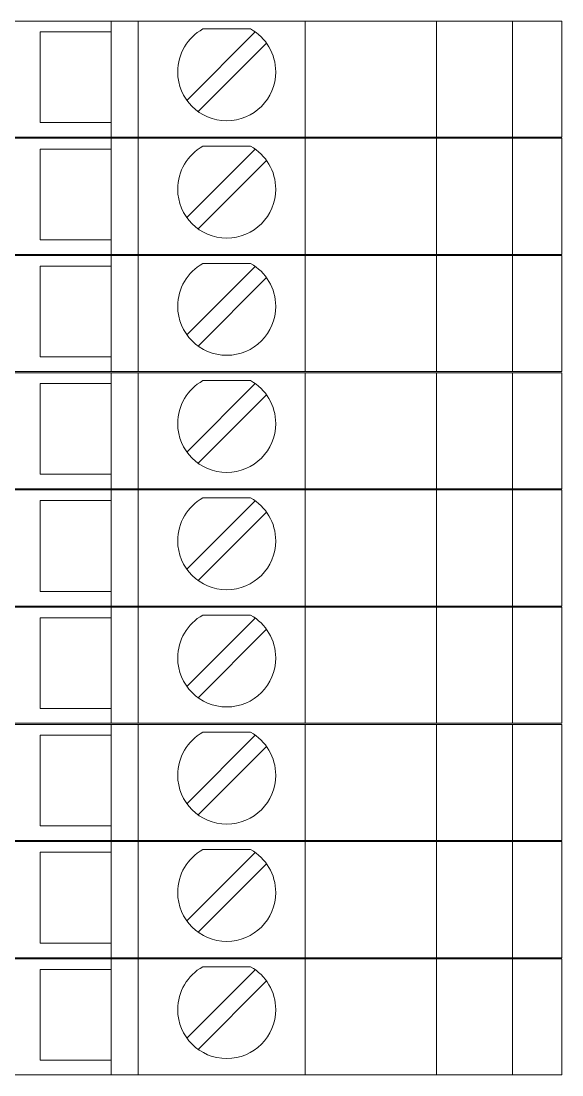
# Model space of a CAD drawing. Header units: millimetres. Extents: x 4962 to 7449, y 754 to 2938.
# Drawn here: x 5346.79 to 5370.79, y 2510.74 to 2557.49 of the extents above; entities that cross this region are included whole.
import ezdxf

# ---------------------------------------------------------------- set-up
doc = ezdxf.new("R2010")
doc.units = ezdxf.units.MM
doc.layers.add('000-PI-ORMAR', color=2, linetype='Continuous')

msp = doc.modelspace()

# ---------------------------------------------------------------- linework, layer by layer
at = {"layer": '000-PI-ORMAR', "color": 0, "linetype": 'ByBlock', "lineweight": 0}
for p, q in [((5342.792, 2557.493), (5350.792, 2557.493)), ((5350.792, 2557.493), (5350.792, 2557.493)), ((5350.792, 2557.493), (5351.992, 2557.493)), ((5350.792, 2557.493), (5350.792, 2552.343)), ((5351.992, 2557.493), (5359.392, 2557.493)), ((5351.992, 2557.493), (5351.992, 2552.343)), ((5359.392, 2557.493), (5361.966, 2557.493)), ((5359.392, 2557.493), (5359.392, 2552.343)), ((5364.474, 2557.493), (5361.966, 2557.493)), ((5362.792, 2557.493), (5362.792, 2557.493)), ((5363.092, 2557.493), (5363.092, 2557.493)), ((5363.992, 2557.493), (5363.992, 2557.493)), ((5364.858, 2557.493), (5364.474, 2557.493)), ((5364.858, 2557.493), (5367, 2557.493)), ((5365.231, 2557.493), (5365.231, 2552.343)), ((5366.542, 2557.493), (5366.542, 2557.493)), ((5367, 2557.493), (5368.592, 2557.493)), ((5368.592, 2557.493), (5368.592, 2557.493)), ((5368.592, 2557.493), (5369.792, 2557.493)), ((5368.592, 2557.493), (5368.592, 2552.343)), ((5369.292, 2557.493), (5369.292, 2557.493)), ((5369.792, 2557.493), (5369.792, 2557.493)), ((5369.792, 2557.493), (5370.109, 2557.493)), ((5370.792, 2557.493), (5370.109, 2557.493)), ((5370.792, 2557.493), (5370.792, 2557.493)), ((5370.792, 2557.493), (5370.792, 2552.343)), ((5347.642, 2552.993), (5347.642, 2557.018)), ((5347.642, 2557.018), (5350.792, 2557.018)), ((5347.642, 2557.018), (5347.642, 2557.018)), ((5350.792, 2557.018), (5350.792, 2557.018)), ((5357.187, 2557.009), (5354.152, 2553.973)), ((5354.858, 2557.143), (5354.858, 2557.143)), ((5356.976, 2557.143), (5354.858, 2557.143)), ((5356.976, 2557.143), (5356.976, 2557.143)), ((5357.187, 2557.009), (5357.187, 2557.009)), ((5351.992, 2556.543), (5351.992, 2553.943)), ((5351.992, 2556.543), (5351.992, 2556.543)), ((5354.647, 2553.478), (5357.682, 2556.514)), ((5357.682, 2556.514), (5357.682, 2556.514)), ((5354.152, 2553.973), (5354.152, 2553.973)), ((5351.992, 2553.943), (5351.992, 2553.943)), ((5354.647, 2553.478), (5354.647, 2553.478)), ((5350.792, 2552.993), (5347.642, 2552.993)), ((5347.642, 2552.993), (5347.642, 2552.993)), ((5350.792, 2552.993), (5350.792, 2552.993)), ((5342.792, 2552.343), (5350.792, 2552.343)), ((5342.792, 2552.293), (5350.792, 2552.293)), ((5350.792, 2552.343), (5351.992, 2552.343)), ((5350.792, 2552.343), (5350.792, 2552.343)), ((5350.792, 2552.293), (5350.792, 2552.293)), ((5350.792, 2552.293), (5351.992, 2552.293)), ((5350.792, 2552.293), (5350.792, 2547.143)), ((5351.992, 2552.343), (5359.392, 2552.343)), ((5351.992, 2552.293), (5359.392, 2552.293)), ((5351.992, 2552.293), (5351.992, 2547.143)), ((5359.392, 2552.343), (5361.966, 2552.343)), ((5359.392, 2552.293), (5361.966, 2552.293)), ((5359.392, 2552.293), (5359.392, 2547.143)), ((5361.966, 2552.343), (5364.474, 2552.343)), ((5364.474, 2552.293), (5361.966, 2552.293)), ((5362.792, 2552.293), (5362.792, 2552.293)), ((5363.092, 2552.343), (5363.092, 2552.343)), ((5363.092, 2552.293), (5363.092, 2552.293)), ((5363.992, 2552.343), (5363.992, 2552.343)), ((5363.992, 2552.293), (5363.992, 2552.293)), ((5364.474, 2552.343), (5364.858, 2552.343)), ((5364.858, 2552.293), (5364.474, 2552.293)), ((5364.858, 2552.343), (5367, 2552.343)), ((5364.858, 2552.293), (5367, 2552.293)), ((5365.231, 2552.293), (5365.231, 2547.143)), ((5366.542, 2552.343), (5366.542, 2552.343)), ((5366.542, 2552.293), (5366.542, 2552.293)), ((5367, 2552.343), (5368.592, 2552.343)), ((5367, 2552.293), (5368.592, 2552.293)), ((5368.592, 2552.343), (5369.792, 2552.343)), ((5368.592, 2552.343), (5368.592, 2552.343)), ((5368.592, 2552.293), (5368.592, 2552.293)), ((5368.592, 2552.293), (5369.792, 2552.293)), ((5368.592, 2552.293), (5368.592, 2547.143)), ((5369.292, 2552.293), (5369.292, 2552.293)), ((5369.792, 2552.343), (5370.109, 2552.343)), ((5369.792, 2552.343), (5369.792, 2552.343)), ((5369.792, 2552.293), (5369.792, 2552.293)), ((5369.792, 2552.293), (5370.109, 2552.293)), ((5370.792, 2552.343), (5370.109, 2552.343)), ((5370.792, 2552.293), (5370.109, 2552.293)), ((5370.792, 2552.343), (5370.792, 2552.343)), ((5370.792, 2552.293), (5370.792, 2552.293)), ((5370.792, 2552.293), (5370.792, 2547.143)), ((5347.642, 2547.793), (5347.642, 2551.818)), ((5347.642, 2551.818), (5350.792, 2551.818)), ((5347.642, 2551.818), (5347.642, 2551.818)), ((5350.792, 2551.818), (5350.792, 2551.818)), ((5357.187, 2551.809), (5354.152, 2548.773)), ((5354.858, 2551.943), (5354.858, 2551.943)), ((5356.976, 2551.943), (5354.858, 2551.943)), ((5356.976, 2551.943), (5356.976, 2551.943)), ((5357.187, 2551.809), (5357.187, 2551.809)), ((5351.992, 2551.343), (5351.992, 2548.743)), ((5351.992, 2551.343), (5351.992, 2551.343)), ((5354.647, 2548.278), (5357.682, 2551.314)), ((5357.682, 2551.314), (5357.682, 2551.314)), ((5351.992, 2548.743), (5351.992, 2548.743)), ((5354.152, 2548.773), (5354.152, 2548.773)), ((5354.647, 2548.278), (5354.647, 2548.278)), ((5350.792, 2547.793), (5347.642, 2547.793)), ((5347.642, 2547.793), (5347.642, 2547.793)), ((5350.792, 2547.793), (5350.792, 2547.793)), ((5342.792, 2547.143), (5350.792, 2547.143)), ((5342.792, 2547.093), (5350.792, 2547.093)), ((5350.792, 2547.143), (5351.992, 2547.143)), ((5350.792, 2547.143), (5350.792, 2547.143)), ((5350.792, 2547.093), (5350.792, 2547.093)), ((5350.792, 2547.093), (5351.992, 2547.093)), ((5350.792, 2547.093), (5350.792, 2541.943)), ((5351.992, 2547.143), (5359.392, 2547.143)), ((5351.992, 2547.093), (5359.392, 2547.093)), ((5351.992, 2547.093), (5351.992, 2541.943)), ((5359.392, 2547.143), (5361.966, 2547.143)), ((5359.392, 2547.093), (5361.966, 2547.093)), ((5359.392, 2547.093), (5359.392, 2541.943)), ((5361.966, 2547.143), (5364.474, 2547.143)), ((5364.474, 2547.093), (5361.966, 2547.093)), ((5362.792, 2547.093), (5362.792, 2547.093)), ((5363.092, 2547.143), (5363.092, 2547.143)), ((5363.092, 2547.093), (5363.092, 2547.093)), ((5363.992, 2547.143), (5363.992, 2547.143)), ((5363.992, 2547.093), (5363.992, 2547.093)), ((5364.474, 2547.143), (5364.858, 2547.143)), ((5364.858, 2547.093), (5364.474, 2547.093)), ((5364.858, 2547.143), (5367, 2547.143)), ((5364.858, 2547.093), (5367, 2547.093)), ((5365.231, 2547.093), (5365.231, 2541.943)), ((5366.542, 2547.143), (5366.542, 2547.143)), ((5366.542, 2547.093), (5366.542, 2547.093)), ((5367, 2547.143), (5368.592, 2547.143)), ((5367, 2547.093), (5368.592, 2547.093)), ((5368.592, 2547.143), (5369.792, 2547.143)), ((5368.592, 2547.143), (5368.592, 2547.143)), ((5368.592, 2547.093), (5368.592, 2547.093)), ((5368.592, 2547.093), (5369.792, 2547.093)), ((5368.592, 2547.093), (5368.592, 2541.943)), ((5369.292, 2547.093), (5369.292, 2547.093)), ((5369.792, 2547.143), (5370.109, 2547.143)), ((5369.792, 2547.143), (5369.792, 2547.143)), ((5369.792, 2547.093), (5369.792, 2547.093)), ((5369.792, 2547.093), (5370.109, 2547.093)), ((5370.792, 2547.143), (5370.109, 2547.143)), ((5370.792, 2547.093), (5370.109, 2547.093)), ((5370.792, 2547.143), (5370.792, 2547.143)), ((5370.792, 2547.093), (5370.792, 2547.093)), ((5370.792, 2547.093), (5370.792, 2541.943)), ((5347.642, 2542.593), (5347.642, 2546.618)), ((5347.642, 2546.618), (5350.792, 2546.618)), ((5347.642, 2546.618), (5347.642, 2546.618)), ((5350.792, 2546.618), (5350.792, 2546.618)), ((5357.187, 2546.609), (5354.152, 2543.573)), ((5354.858, 2546.743), (5354.858, 2546.743)), ((5356.976, 2546.743), (5354.858, 2546.743)), ((5356.976, 2546.743), (5356.976, 2546.743)), ((5357.187, 2546.609), (5357.187, 2546.609)), ((5351.992, 2546.143), (5351.992, 2543.543)), ((5351.992, 2546.143), (5351.992, 2546.143)), ((5354.647, 2543.078), (5357.682, 2546.114)), ((5357.682, 2546.114), (5357.682, 2546.114)), ((5351.992, 2543.543), (5351.992, 2543.543)), ((5354.152, 2543.573), (5354.152, 2543.573)), ((5354.647, 2543.078), (5354.647, 2543.078)), ((5350.792, 2542.593), (5347.642, 2542.593)), ((5347.642, 2542.593), (5347.642, 2542.593)), ((5350.792, 2542.593), (5350.792, 2542.593)), ((5342.792, 2541.943), (5350.792, 2541.943)), ((5342.792, 2541.893), (5350.792, 2541.893)), ((5350.792, 2541.943), (5351.992, 2541.943)), ((5350.792, 2541.943), (5350.792, 2541.943)), ((5350.792, 2541.893), (5350.792, 2541.893)), ((5350.792, 2541.893), (5351.992, 2541.893)), ((5350.792, 2541.893), (5350.792, 2536.743)), ((5351.992, 2541.943), (5359.392, 2541.943)), ((5351.992, 2541.893), (5359.392, 2541.893)), ((5351.992, 2541.893), (5351.992, 2536.743)), ((5359.392, 2541.943), (5361.966, 2541.943)), ((5359.392, 2541.893), (5361.966, 2541.893)), ((5359.392, 2541.893), (5359.392, 2536.743)), ((5361.966, 2541.943), (5364.474, 2541.943)), ((5364.474, 2541.893), (5361.966, 2541.893)), ((5362.792, 2541.893), (5362.792, 2541.893)), ((5363.092, 2541.943), (5363.092, 2541.943)), ((5363.092, 2541.893), (5363.092, 2541.893)), ((5363.992, 2541.943), (5363.992, 2541.943)), ((5363.992, 2541.893), (5363.992, 2541.893)), ((5364.474, 2541.943), (5364.858, 2541.943)), ((5364.858, 2541.893), (5364.474, 2541.893)), ((5364.858, 2541.943), (5367, 2541.943)), ((5364.858, 2541.893), (5367, 2541.893)), ((5365.231, 2541.893), (5365.231, 2536.743)), ((5366.542, 2541.943), (5366.542, 2541.943)), ((5366.542, 2541.893), (5366.542, 2541.893)), ((5367, 2541.943), (5368.592, 2541.943)), ((5367, 2541.893), (5368.592, 2541.893)), ((5368.592, 2541.943), (5369.792, 2541.943)), ((5368.592, 2541.943), (5368.592, 2541.943)), ((5368.592, 2541.893), (5368.592, 2541.893)), ((5368.592, 2541.893), (5369.792, 2541.893)), ((5368.592, 2541.893), (5368.592, 2536.743)), ((5369.292, 2541.893), (5369.292, 2541.893)), ((5369.792, 2541.943), (5370.109, 2541.943)), ((5369.792, 2541.943), (5369.792, 2541.943)), ((5369.792, 2541.893), (5369.792, 2541.893)), ((5369.792, 2541.893), (5370.109, 2541.893)), ((5370.792, 2541.943), (5370.109, 2541.943)), ((5370.792, 2541.893), (5370.109, 2541.893)), ((5370.792, 2541.943), (5370.792, 2541.943)), ((5370.792, 2541.893), (5370.792, 2541.893)), ((5370.792, 2541.893), (5370.792, 2536.743)), ((5347.642, 2537.393), (5347.642, 2541.418)), ((5347.642, 2541.418), (5350.792, 2541.418)), ((5347.642, 2541.418), (5347.642, 2541.418)), ((5350.792, 2541.418), (5350.792, 2541.418)), ((5357.187, 2541.409), (5354.152, 2538.373)), ((5354.858, 2541.543), (5354.858, 2541.543)), ((5356.976, 2541.543), (5354.858, 2541.543)), ((5356.976, 2541.543), (5356.976, 2541.543)), ((5357.187, 2541.409), (5357.187, 2541.409)), ((5351.992, 2540.943), (5351.992, 2538.343)), ((5351.992, 2540.943), (5351.992, 2540.943)), ((5354.647, 2537.878), (5357.682, 2540.914)), ((5357.682, 2540.914), (5357.682, 2540.914)), ((5351.992, 2538.343), (5351.992, 2538.343)), ((5354.152, 2538.373), (5354.152, 2538.373)), ((5354.647, 2537.878), (5354.647, 2537.878)), ((5350.792, 2537.393), (5347.642, 2537.393)), ((5347.642, 2537.393), (5347.642, 2537.393)), ((5350.792, 2537.393), (5350.792, 2537.393)), ((5342.792, 2536.743), (5350.792, 2536.743)), ((5342.792, 2536.693), (5350.792, 2536.693)), ((5350.792, 2536.743), (5351.992, 2536.743)), ((5350.792, 2536.743), (5350.792, 2536.743)), ((5350.792, 2536.693), (5350.792, 2536.693)), ((5350.792, 2536.693), (5351.992, 2536.693)), ((5350.792, 2536.693), (5350.792, 2531.543)), ((5351.992, 2536.743), (5359.392, 2536.743)), ((5351.992, 2536.693), (5359.392, 2536.693)), ((5351.992, 2536.693), (5351.992, 2531.543)), ((5359.392, 2536.743), (5361.966, 2536.743)), ((5359.392, 2536.693), (5361.966, 2536.693)), ((5359.392, 2536.693), (5359.392, 2531.543)), ((5361.966, 2536.743), (5364.474, 2536.743)), ((5364.474, 2536.693), (5361.966, 2536.693)), ((5362.792, 2536.693), (5362.792, 2536.693)), ((5363.092, 2536.743), (5363.092, 2536.743)), ((5363.092, 2536.693), (5363.092, 2536.693)), ((5363.992, 2536.743), (5363.992, 2536.743)), ((5363.992, 2536.693), (5363.992, 2536.693)), ((5364.474, 2536.743), (5364.858, 2536.743)), ((5364.858, 2536.693), (5364.474, 2536.693)), ((5364.858, 2536.743), (5367, 2536.743)), ((5364.858, 2536.693), (5367, 2536.693)), ((5365.231, 2536.693), (5365.231, 2531.543)), ((5366.542, 2536.743), (5366.542, 2536.743)), ((5366.542, 2536.693), (5366.542, 2536.693)), ((5367, 2536.743), (5368.592, 2536.743)), ((5367, 2536.693), (5368.592, 2536.693)), ((5368.592, 2536.743), (5369.792, 2536.743)), ((5368.592, 2536.743), (5368.592, 2536.743)), ((5368.592, 2536.693), (5368.592, 2536.693)), ((5368.592, 2536.693), (5369.792, 2536.693)), ((5368.592, 2536.693), (5368.592, 2531.543)), ((5369.292, 2536.693), (5369.292, 2536.693)), ((5369.792, 2536.743), (5370.109, 2536.743)), ((5369.792, 2536.743), (5369.792, 2536.743)), ((5369.792, 2536.693), (5369.792, 2536.693)), ((5369.792, 2536.693), (5370.109, 2536.693)), ((5370.792, 2536.743), (5370.109, 2536.743)), ((5370.792, 2536.693), (5370.109, 2536.693)), ((5370.792, 2536.743), (5370.792, 2536.743)), ((5370.792, 2536.693), (5370.792, 2536.693)), ((5370.792, 2536.693), (5370.792, 2531.543)), ((5347.642, 2532.193), (5347.642, 2536.218)), ((5347.642, 2536.218), (5350.792, 2536.218)), ((5347.642, 2536.218), (5347.642, 2536.218)), ((5350.792, 2536.218), (5350.792, 2536.218)), ((5357.187, 2536.209), (5354.152, 2533.173)), ((5354.858, 2536.343), (5354.858, 2536.343)), ((5356.976, 2536.343), (5354.858, 2536.343)), ((5356.976, 2536.343), (5356.976, 2536.343)), ((5357.187, 2536.209), (5357.187, 2536.209)), ((5351.992, 2535.743), (5351.992, 2533.143)), ((5351.992, 2535.743), (5351.992, 2535.743)), ((5354.647, 2532.678), (5357.682, 2535.714)), ((5357.682, 2535.714), (5357.682, 2535.714)), ((5351.992, 2533.143), (5351.992, 2533.143)), ((5354.152, 2533.173), (5354.152, 2533.173)), ((5354.647, 2532.678), (5354.647, 2532.678)), ((5350.792, 2532.193), (5347.642, 2532.193)), ((5347.642, 2532.193), (5347.642, 2532.193)), ((5350.792, 2532.193), (5350.792, 2532.193)), ((5342.792, 2531.543), (5350.792, 2531.543)), ((5350.792, 2531.543), (5351.992, 2531.543)), ((5350.792, 2531.543), (5350.792, 2531.543)), ((5351.992, 2531.543), (5359.392, 2531.543)), ((5359.392, 2531.543), (5361.966, 2531.543)), ((5361.966, 2531.543), (5364.474, 2531.543)), ((5363.092, 2531.543), (5363.092, 2531.543)), ((5363.992, 2531.543), (5363.992, 2531.543)), ((5364.474, 2531.543), (5364.858, 2531.543)), ((5364.858, 2531.543), (5367, 2531.543)), ((5366.542, 2531.543), (5366.542, 2531.543)), ((5367, 2531.543), (5368.592, 2531.543)), ((5368.592, 2531.543), (5369.792, 2531.543)), ((5368.592, 2531.543), (5368.592, 2531.543)), ((5369.792, 2531.543), (5370.109, 2531.543)), ((5369.792, 2531.543), (5369.792, 2531.543)), ((5370.792, 2531.543), (5370.109, 2531.543)), ((5370.792, 2531.543), (5370.792, 2531.543)), ((5342.792, 2531.493), (5350.792, 2531.493)), ((5350.792, 2531.493), (5350.792, 2531.493)), ((5350.792, 2531.493), (5351.992, 2531.493)), ((5350.792, 2531.493), (5350.792, 2526.343)), ((5351.992, 2531.493), (5359.392, 2531.493)), ((5351.992, 2531.493), (5351.992, 2526.343)), ((5354.858, 2531.143), (5354.858, 2531.143)), ((5356.976, 2531.143), (5354.858, 2531.143)), ((5356.976, 2531.143), (5356.976, 2531.143)), ((5359.392, 2531.493), (5361.966, 2531.493)), ((5359.392, 2531.493), (5359.392, 2526.343)), ((5364.474, 2531.493), (5361.966, 2531.493)), ((5362.792, 2531.493), (5362.792, 2531.493)), ((5363.092, 2531.493), (5363.092, 2531.493)), ((5363.992, 2531.493), (5363.992, 2531.493)), ((5364.858, 2531.493), (5364.474, 2531.493)), ((5364.858, 2531.493), (5367, 2531.493)), ((5365.231, 2531.493), (5365.231, 2526.343)), ((5366.542, 2531.493), (5366.542, 2531.493)), ((5367, 2531.493), (5368.592, 2531.493)), ((5368.592, 2531.493), (5368.592, 2531.493)), ((5368.592, 2531.493), (5369.792, 2531.493)), ((5368.592, 2531.493), (5368.592, 2526.343)), ((5369.292, 2531.493), (5369.292, 2531.493)), ((5369.792, 2531.493), (5369.792, 2531.493)), ((5369.792, 2531.493), (5370.109, 2531.493)), ((5370.792, 2531.493), (5370.109, 2531.493)), ((5370.792, 2531.493), (5370.792, 2531.493)), ((5370.792, 2531.493), (5370.792, 2526.343)), ((5347.642, 2526.993), (5347.642, 2531.018)), ((5347.642, 2531.018), (5350.792, 2531.018)), ((5347.642, 2531.018), (5347.642, 2531.018)), ((5350.792, 2531.018), (5350.792, 2531.018)), ((5357.187, 2531.009), (5354.152, 2527.973)), ((5357.187, 2531.009), (5357.187, 2531.009)), ((5351.992, 2530.543), (5351.992, 2527.943)), ((5351.992, 2530.543), (5351.992, 2530.543)), ((5354.647, 2527.478), (5357.682, 2530.514)), ((5357.682, 2530.514), (5357.682, 2530.514)), ((5351.992, 2527.943), (5351.992, 2527.943)), ((5354.152, 2527.973), (5354.152, 2527.973)), ((5354.647, 2527.478), (5354.647, 2527.478)), ((5350.792, 2526.993), (5347.642, 2526.993)), ((5347.642, 2526.993), (5347.642, 2526.993)), ((5350.792, 2526.993), (5350.792, 2526.993)), ((5342.792, 2526.343), (5350.792, 2526.343)), ((5342.792, 2526.293), (5350.792, 2526.293)), ((5350.792, 2526.343), (5351.992, 2526.343)), ((5350.792, 2526.343), (5350.792, 2526.343)), ((5350.792, 2526.293), (5350.792, 2526.293)), ((5350.792, 2526.293), (5351.992, 2526.293)), ((5350.792, 2526.293), (5350.792, 2521.143)), ((5351.992, 2526.343), (5359.392, 2526.343)), ((5351.992, 2526.293), (5359.392, 2526.293)), ((5351.992, 2526.293), (5351.992, 2521.143)), ((5354.858, 2525.943), (5354.858, 2525.943)), ((5356.976, 2525.943), (5354.858, 2525.943)), ((5356.976, 2525.943), (5356.976, 2525.943)), ((5359.392, 2526.343), (5361.966, 2526.343)), ((5359.392, 2526.293), (5361.966, 2526.293)), ((5359.392, 2526.293), (5359.392, 2521.143)), ((5361.966, 2526.343), (5364.474, 2526.343)), ((5364.474, 2526.293), (5361.966, 2526.293)), ((5362.792, 2526.293), (5362.792, 2526.293)), ((5363.092, 2526.343), (5363.092, 2526.343)), ((5363.092, 2526.293), (5363.092, 2526.293)), ((5363.992, 2526.343), (5363.992, 2526.343)), ((5363.992, 2526.293), (5363.992, 2526.293)), ((5364.474, 2526.343), (5364.858, 2526.343)), ((5364.858, 2526.293), (5364.474, 2526.293)), ((5364.858, 2526.343), (5367, 2526.343)), ((5364.858, 2526.293), (5367, 2526.293)), ((5365.231, 2526.293), (5365.231, 2521.143)), ((5366.542, 2526.343), (5366.542, 2526.343)), ((5366.542, 2526.293), (5366.542, 2526.293)), ((5367, 2526.343), (5368.592, 2526.343)), ((5367, 2526.293), (5368.592, 2526.293)), ((5368.592, 2526.343), (5369.792, 2526.343)), ((5368.592, 2526.343), (5368.592, 2526.343)), ((5368.592, 2526.293), (5368.592, 2526.293)), ((5368.592, 2526.293), (5369.792, 2526.293)), ((5368.592, 2526.293), (5368.592, 2521.143)), ((5369.292, 2526.293), (5369.292, 2526.293)), ((5369.792, 2526.343), (5370.109, 2526.343)), ((5369.792, 2526.343), (5369.792, 2526.343)), ((5369.792, 2526.293), (5369.792, 2526.293)), ((5369.792, 2526.293), (5370.109, 2526.293)), ((5370.792, 2526.343), (5370.109, 2526.343)), ((5370.792, 2526.293), (5370.109, 2526.293)), ((5370.792, 2526.343), (5370.792, 2526.343)), ((5370.792, 2526.293), (5370.792, 2526.293)), ((5370.792, 2526.293), (5370.792, 2521.143)), ((5347.642, 2521.793), (5347.642, 2525.818)), ((5347.642, 2525.818), (5350.792, 2525.818)), ((5347.642, 2525.818), (5347.642, 2525.818)), ((5350.792, 2525.818), (5350.792, 2525.818)), ((5357.187, 2525.809), (5354.152, 2522.773)), ((5357.187, 2525.809), (5357.187, 2525.809)), ((5351.992, 2525.343), (5351.992, 2522.743)), ((5351.992, 2525.343), (5351.992, 2525.343)), ((5354.647, 2522.278), (5357.682, 2525.314)), ((5357.682, 2525.314), (5357.682, 2525.314)), ((5351.992, 2522.743), (5351.992, 2522.743)), ((5354.152, 2522.773), (5354.152, 2522.773)), ((5354.647, 2522.278), (5354.647, 2522.278)), ((5350.792, 2521.793), (5347.642, 2521.793)), ((5347.642, 2521.793), (5347.642, 2521.793)), ((5350.792, 2521.793), (5350.792, 2521.793)), ((5342.792, 2521.143), (5350.792, 2521.143)), ((5342.792, 2521.093), (5350.792, 2521.093)), ((5350.792, 2521.143), (5351.992, 2521.143)), ((5350.792, 2521.143), (5350.792, 2521.143)), ((5350.792, 2521.093), (5350.792, 2521.093)), ((5350.792, 2521.093), (5351.992, 2521.093)), ((5350.792, 2521.093), (5350.792, 2515.943)), ((5351.992, 2521.143), (5359.392, 2521.143)), ((5351.992, 2521.093), (5359.392, 2521.093)), ((5351.992, 2521.093), (5351.992, 2515.943)), ((5359.392, 2521.143), (5361.966, 2521.143)), ((5359.392, 2521.093), (5361.966, 2521.093)), ((5359.392, 2521.093), (5359.392, 2515.943)), ((5361.966, 2521.143), (5364.474, 2521.143)), ((5364.474, 2521.093), (5361.966, 2521.093)), ((5362.792, 2521.093), (5362.792, 2521.093)), ((5363.092, 2521.143), (5363.092, 2521.143)), ((5363.092, 2521.093), (5363.092, 2521.093)), ((5363.992, 2521.143), (5363.992, 2521.143)), ((5363.992, 2521.093), (5363.992, 2521.093)), ((5364.474, 2521.143), (5364.858, 2521.143)), ((5364.858, 2521.093), (5364.474, 2521.093)), ((5364.858, 2521.143), (5367, 2521.143)), ((5364.858, 2521.093), (5367, 2521.093)), ((5365.231, 2521.093), (5365.231, 2515.943)), ((5366.542, 2521.143), (5366.542, 2521.143)), ((5366.542, 2521.093), (5366.542, 2521.093)), ((5367, 2521.143), (5368.592, 2521.143)), ((5367, 2521.093), (5368.592, 2521.093)), ((5368.592, 2521.143), (5369.792, 2521.143)), ((5368.592, 2521.143), (5368.592, 2521.143)), ((5368.592, 2521.093), (5368.592, 2521.093)), ((5368.592, 2521.093), (5369.792, 2521.093)), ((5368.592, 2521.093), (5368.592, 2515.943)), ((5369.292, 2521.093), (5369.292, 2521.093)), ((5369.792, 2521.143), (5370.109, 2521.143)), ((5369.792, 2521.143), (5369.792, 2521.143)), ((5369.792, 2521.093), (5369.792, 2521.093)), ((5369.792, 2521.093), (5370.109, 2521.093)), ((5370.792, 2521.143), (5370.109, 2521.143)), ((5370.792, 2521.093), (5370.109, 2521.093)), ((5370.792, 2521.143), (5370.792, 2521.143)), ((5370.792, 2521.093), (5370.792, 2521.093)), ((5370.792, 2521.093), (5370.792, 2515.943)), ((5347.642, 2516.593), (5347.642, 2520.618)), ((5347.642, 2520.618), (5350.792, 2520.618)), ((5347.642, 2520.618), (5347.642, 2520.618)), ((5350.792, 2520.618), (5350.792, 2520.618)), ((5357.187, 2520.609), (5354.152, 2517.573)), ((5354.858, 2520.743), (5354.858, 2520.743)), ((5356.976, 2520.743), (5354.858, 2520.743)), ((5356.976, 2520.743), (5356.976, 2520.743)), ((5357.187, 2520.609), (5357.187, 2520.609)), ((5351.992, 2520.143), (5351.992, 2517.543)), ((5351.992, 2520.143), (5351.992, 2520.143)), ((5354.647, 2517.078), (5357.682, 2520.114)), ((5357.682, 2520.114), (5357.682, 2520.114)), ((5351.992, 2517.543), (5351.992, 2517.543)), ((5354.152, 2517.573), (5354.152, 2517.573)), ((5354.647, 2517.078), (5354.647, 2517.078)), ((5350.792, 2516.593), (5347.642, 2516.593)), ((5347.642, 2516.593), (5347.642, 2516.593)), ((5350.792, 2516.593), (5350.792, 2516.593)), ((5342.792, 2515.943), (5350.792, 2515.943)), ((5342.792, 2515.893), (5350.792, 2515.893)), ((5350.792, 2515.943), (5351.992, 2515.943)), ((5350.792, 2515.943), (5350.792, 2515.943)), ((5350.792, 2515.893), (5350.792, 2515.893)), ((5350.792, 2515.893), (5351.992, 2515.893)), ((5350.792, 2515.893), (5350.792, 2510.743)), ((5351.992, 2515.943), (5359.392, 2515.943)), ((5351.992, 2515.893), (5359.392, 2515.893)), ((5351.992, 2515.893), (5351.992, 2510.743)), ((5359.392, 2515.943), (5361.966, 2515.943)), ((5359.392, 2515.893), (5361.966, 2515.893)), ((5359.392, 2515.893), (5359.392, 2510.743)), ((5361.966, 2515.943), (5364.474, 2515.943)), ((5364.474, 2515.893), (5361.966, 2515.893)), ((5362.792, 2515.893), (5362.792, 2515.893)), ((5363.092, 2515.943), (5363.092, 2515.943)), ((5363.092, 2515.893), (5363.092, 2515.893)), ((5363.992, 2515.943), (5363.992, 2515.943)), ((5363.992, 2515.893), (5363.992, 2515.893)), ((5364.474, 2515.943), (5364.858, 2515.943)), ((5364.858, 2515.893), (5364.474, 2515.893)), ((5364.858, 2515.943), (5367, 2515.943)), ((5364.858, 2515.893), (5367, 2515.893)), ((5365.231, 2515.893), (5365.231, 2510.743)), ((5366.542, 2515.943), (5366.542, 2515.943)), ((5366.542, 2515.893), (5366.542, 2515.893)), ((5367, 2515.943), (5368.592, 2515.943)), ((5367, 2515.893), (5368.592, 2515.893)), ((5368.592, 2515.943), (5369.792, 2515.943)), ((5368.592, 2515.943), (5368.592, 2515.943)), ((5368.592, 2515.893), (5368.592, 2515.893)), ((5368.592, 2515.893), (5369.792, 2515.893)), ((5368.592, 2515.893), (5368.592, 2510.743)), ((5369.292, 2515.893), (5369.292, 2515.893)), ((5369.792, 2515.943), (5370.109, 2515.943)), ((5369.792, 2515.943), (5369.792, 2515.943)), ((5369.792, 2515.893), (5369.792, 2515.893)), ((5369.792, 2515.893), (5370.109, 2515.893)), ((5370.792, 2515.943), (5370.109, 2515.943)), ((5370.792, 2515.893), (5370.109, 2515.893)), ((5370.792, 2515.943), (5370.792, 2515.943)), ((5370.792, 2515.893), (5370.792, 2515.893)), ((5370.792, 2515.893), (5370.792, 2510.743)), ((5347.642, 2511.393), (5347.642, 2515.418)), ((5347.642, 2515.418), (5350.792, 2515.418)), ((5347.642, 2515.418), (5347.642, 2515.418)), ((5350.792, 2515.418), (5350.792, 2515.418)), ((5357.187, 2515.409), (5354.152, 2512.373)), ((5354.858, 2515.543), (5354.858, 2515.543)), ((5356.976, 2515.543), (5354.858, 2515.543)), ((5356.976, 2515.543), (5356.976, 2515.543)), ((5357.187, 2515.409), (5357.187, 2515.409)), ((5351.992, 2514.943), (5351.992, 2512.343)), ((5351.992, 2514.943), (5351.992, 2514.943)), ((5354.647, 2511.878), (5357.682, 2514.914)), ((5357.682, 2514.914), (5357.682, 2514.914)), ((5354.152, 2512.373), (5354.152, 2512.373)), ((5351.992, 2512.343), (5351.992, 2512.343)), ((5354.647, 2511.878), (5354.647, 2511.878)), ((5350.792, 2511.393), (5347.642, 2511.393)), ((5347.642, 2511.393), (5347.642, 2511.393)), ((5350.792, 2511.393), (5350.792, 2511.393)), ((5342.792, 2510.743), (5350.792, 2510.743)), ((5350.792, 2510.743), (5351.992, 2510.743)), ((5350.792, 2510.743), (5350.792, 2510.743)), ((5351.992, 2510.743), (5359.392, 2510.743)), ((5359.392, 2510.743), (5361.966, 2510.743)), ((5361.966, 2510.743), (5364.474, 2510.743)), ((5363.092, 2510.743), (5363.092, 2510.743)), ((5363.992, 2510.743), (5363.992, 2510.743)), ((5364.474, 2510.743), (5364.858, 2510.743)), ((5364.858, 2510.743), (5367, 2510.743)), ((5366.542, 2510.743), (5366.542, 2510.743)), ((5367, 2510.743), (5368.592, 2510.743)), ((5368.592, 2510.743), (5369.792, 2510.743)), ((5368.592, 2510.743), (5368.592, 2510.743)), ((5369.792, 2510.743), (5370.109, 2510.743)), ((5369.792, 2510.743), (5369.792, 2510.743)), ((5370.792, 2510.743), (5370.109, 2510.743)), ((5370.792, 2510.743), (5370.792, 2510.743))]:
    msp.add_line(p, q, dxfattribs=at)
for centre, start, end in [((5355.917, 2555.243), 119.1246, 180), ((5355.917, 2555.243), 0, 60.8754), ((5355.917, 2555.243), 180, 0), ((5355.917, 2550.043), 119.1246, 180), ((5355.917, 2550.043), 0, 60.8754), ((5355.917, 2550.043), 180, 0), ((5355.917, 2544.843), 119.1246, 180), ((5355.917, 2544.843), 0, 60.8754), ((5355.917, 2544.843), 180, 0), ((5355.917, 2539.643), 119.1246, 180), ((5355.917, 2539.643), 0, 60.8754), ((5355.917, 2539.643), 180, 0), ((5355.917, 2534.443), 119.1246, 180), ((5355.917, 2534.443), 0, 60.8754), ((5355.917, 2534.443), 180, 0), ((5355.917, 2529.243), 119.1246, 180), ((5355.917, 2529.243), 0, 60.8754), ((5355.917, 2529.243), 180, 0), ((5355.917, 2524.043), 119.1246, 180), ((5355.917, 2524.043), 0, 60.8754), ((5355.917, 2524.043), 180, 0), ((5355.917, 2518.843), 119.1246, 180), ((5355.917, 2518.843), 0, 60.8754), ((5355.917, 2518.843), 180, 0), ((5355.917, 2513.643), 119.1246, 180), ((5355.917, 2513.643), 0, 60.8754), ((5355.917, 2513.643), 180, 0)]:
    msp.add_arc(centre, 2.175, start, end, dxfattribs=at)

doc.saveas('drawing.dxf')
